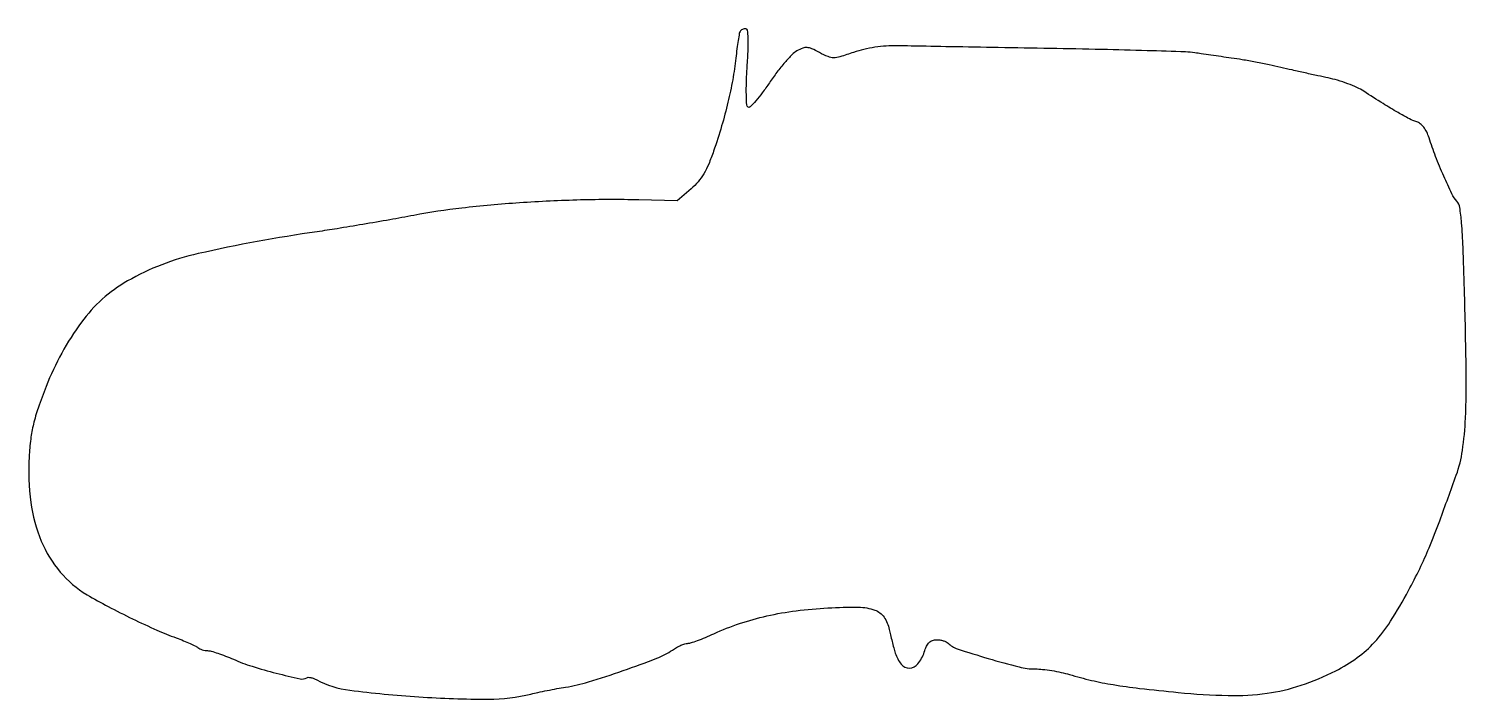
# Model space of a CAD drawing. Extents: x 0 to 393, y 1 to 184.
import ezdxf

# ---------------------------------------------------------------- set-up
doc = ezdxf.new("R2010")
doc.units = 0

msp = doc.modelspace()

# ---------------------------------------------------------------- linework, layer by layer
msp.add_lwpolyline([(194.672803, 183.25, 0.089783), (194.46825, 182.700978, 0.00454), (194.146774, 180.810937, 0.00715), (193.815611, 178.54463, 0.005108), (193.507283, 176, -0.016584), (192.650104, 170.068869, -0.014346), (191.367329, 163.911159, -0.013404), (189.636484, 157.427693, -0.010611), (187.430676, 150.515552, -0.017982), (186.091341, 147.021938, -0.034703), (184.731785, 144.354879, -0.040574), (183.18043, 142.190575, -0.038046), (181.268675, 140.254459), (177.5, 136.977814), (167, 137.217671, 0.0122), (151.049902, 137.192813, 0.010646), (134.376622, 136.404452, 0.010993), (118.612099, 134.973485, 0.018594), (105.5, 132.995919, -0.002809), (98.917092, 131.789474, -0.001999), (91.528125, 130.508622, -0.002018), (84.468808, 129.343262, -0.004301), (79, 128.511317, 0.019746), (46.453436, 122.526496, 0.074472), (27.178904, 115.050422, 0.105653), (14.575303, 103.789346, 0.064544), (4.936051, 86.235072, 0.0096), (2.752954, 80.32885, 0.024228), (1.458635, 75.933907, 0.028146), (0.706358, 71.838906, 0.01779), (0.270518, 67, 0.045945), (0.738826, 54.542213, 0.067151), (3.594333, 43.957408, 0.076123), (8.774547, 35.499818, 0.083866), (16.10188, 29.30363, 0.012524), (21.851428, 26.09087, 0.008382), (28.577881, 22.693065, 0.008439), (35.184305, 19.630287, 0.017089), (40.5, 17.488254, -0.007922), (42.48408, 16.73071, -0.009732), (44.310313, 15.958513, -0.008363), (45.814993, 15.257063, -0.067085), (46.45, 14.834716, 0.068445), (46.934243, 14.514529, 0.034946), (47.613136, 14.245198, 0.033926), (48.364351, 14.061373, 0.043067), (49.07557, 14, -0.069879), (50.033547, 13.865458, -0.011266), (51.83768, 13.304226, -0.012255), (53.945066, 12.538239, -0.010492), (56.12557, 11.631408, 0.028238), (61.222303, 9.720867, 0.014083), (67.858538, 7.855488, 0.007272), (74.430661, 6.307584, 0.195002), (76.166053, 6.602626, -0.146141), (76.603511, 6.720568, -0.04325), (77.300026, 6.641294, -0.039354), (78.106868, 6.410646, -0.033585), (78.913355, 6.046371, 0.092289), (87.95584, 3.176311, 0.014208), (106.795549, 1.383599, 0.015864), (125.861798, 0.721118, 0.062545), (137.5, 2.147125, -0.008792), (139.418554, 2.594854, -0.00406), (141.928332, 3.112923, -0.00402), (144.576102, 3.615005, -0.005571), (146.958151, 4.019528, 0.034423), (153.223709, 5.459441, 0.009896), (162.690261, 8.538893, 0.008429), (171.93448, 11.92537, 0.059589), (176.15437, 14.160233, -0.023314), (177.278866, 14.8644, -0.023428), (178.462238, 15.459569, -0.024033), (179.539569, 15.878781, -0.080935), (180.283528, 16, 0.078038), (181.161954, 16.137942, 0.00948), (183.014891, 16.773614, 0.011064), (185.200159, 17.625139, 0.008911), (187.510809, 18.633579, -0.026667), (194.550582, 21.412853, -0.025044), (201.994159, 23.493872, -0.023707), (209.996773, 24.909873, -0.018986), (218.715006, 25.694516, -0.015147), (227.07574, 25.874303, -0.082707), (231.515683, 25.094647, -0.157184), (234.039109, 23.173605, -0.10297), (235.484582, 19.783884, 0.00794), (235.807198, 18.297588, 0.00471), (236.236522, 16.535929, 0.004713), (236.697994, 14.786373, 0.008092), (237.119848, 13.338428, 0.096144), (238.754216, 10.284466, 0.233963), (241.016617, 9.252189, 0.220773), (243.315089, 10.40869, 0.088045), (245.029184, 13.588428, -0.031546), (245.681894, 15.213885, -0.082972), (246.399513, 16.239584, -0.111012), (247.271574, 16.803022, -0.088356), (248.377552, 17, -0.037956), (249.298116, 16.930017, -0.034711), (250.226218, 16.721359, -0.036515), (251.029269, 16.41584, -0.087247), (251.55, 16.051434, 0.117591), (254.079976, 14.498425, 0.007265), (262.557891, 11.858242, 0.009959), (270.976699, 9.55135, 0.061963), (275.408676, 9, -0.026948), (277.3925, 8.893, -0.013311), (279.894227, 8.554756, -0.013169), (282.478085, 8.064933, -0.018749), (284.740995, 7.484276, 0.014774), (290.77484, 5.884787, 0.016501), (296.675198, 4.70971, 0.012339), (303.905843, 3.698809, 0.004149), (314.5, 2.572307, 0.018877), (328.157951, 1.753394, 0.039695), (338.76165, 2.360711, 0.046246), (348.054757, 4.52669, 0.037086), (357.53769, 8.486357, 0.039331), (363.449352, 12.097089, 0.051698), (368.156516, 16.31159, 0.042636), (372.51679, 22.023025, 0.017554), (377.457875, 30.423018, 0.011598), (380.525431, 36.411144, 0.014476), (383.080269, 42.112637, 0.009641), (385.98159, 49.525955, 0.002285), (390.523543, 62, 0.050458), (392.199599, 68.738236, 0.024802), (393.024225, 77.544811, 0.014542), (393.216127, 90.608368, 0.00327), (392.750546, 112.845864, 0.002632), (392.374864, 124.316876, 0.012141), (391.961245, 130.949166, 0.016332), (391.455945, 135.167312, 0.144541), (390.667811, 136.845864, -0.069362), (389.295921, 138.905633, -0.009057), (387.089295, 143.704986, -0.011174), (384.859695, 149.121475, -0.014344), (383.065524, 154.202222, 0.036192), (382.422802, 155.796886, 0.050673), (381.611637, 157.100132, 0.059155), (380.683068, 158.045991, 0.095392), (379.688216, 158.571841, -0.045363), (377.691125, 159.385057, -0.011243), (374.587048, 161.080206, -0.009237), (370.514802, 163.525691, -0.004055), (365.20962, 166.906635, 0.037068), (363.364179, 167.918155, 0.016984), (360.827201, 168.970882, 0.016713), (358.068823, 169.903206, 0.022142), (355.5, 170.554328, -0.002541), (352.700985, 171.148135, -0.001313), (349.20625, 171.917734, -0.001305), (345.616988, 172.727871, -0.001978), (342.5, 173.452948, 0.007127), (339.34769, 174.152105, 0.004486), (335.646875, 174.883187, 0.004502), (331.992844, 175.537014, 0.008233), (329, 175.994206, -0.00106), (326.25479, 176.373354, -0.000923), (323.38125, 176.781845, -0.000928), (320.782933, 177.161027, -0.002742), (319, 177.434596, 0.031096), (316.477847, 177.676357, 0.000941), (305.953125, 178.008088, 0.00186), (293.547492, 178.329543, 0.001284), (279.5, 178.605167, -0.000098), (265.274085, 178.850534, -0.000129), (252.3125, 179.079983, -0.000092), (241.44476, 179.277187, -0.00127), (237.5, 179.359522, 0.024655), (234.634216, 179.285307, 0.019641), (231.561205, 178.932, 0.019586), (228.514351, 178.33682, 0.024), (225.72687, 177.535052, -0.008727), (221.995795, 176.337384, -0.072218), (220.239956, 176.073866, -0.100874), (218.720742, 176.375953, -0.024166), (216.38802, 177.490372, 0.017924), (214.268757, 178.535491, 0.087433), (212.976821, 178.862469, 0.1101), (211.799473, 178.68952, 0.03659), (210.211029, 177.944971, 0.072022), (208.900737, 176.937957, 0.014828), (206.926374, 174.784697, 0.015311), (204.765059, 172.121865, 0.013879), (202.696116, 169.244763, -0.01164), (200.749684, 166.512295, -0.019054), (198.961813, 164.302923, -0.013634), (197.435188, 162.650039, -0.351318), (196.869559, 162.580617, -0.244169), (196.50726, 163.18742, -0.009163), (196.39528, 165.919479, -0.014043), (196.414055, 169.367511, -0.007758), (196.620605, 173.575505, 0.006011), (196.8724, 178.363576, 0.020063), (196.873651, 181.510074, 0.02351), (196.694247, 183.573309, 0.375561), (196.206299, 184, 0.061711), (195.756997, 183.944334, 0.052133), (195.306925, 183.779687, 0.054439), (194.923135, 183.537119, 0.090913)], format="xyb", close=True)

doc.saveas('drawing.dxf')
